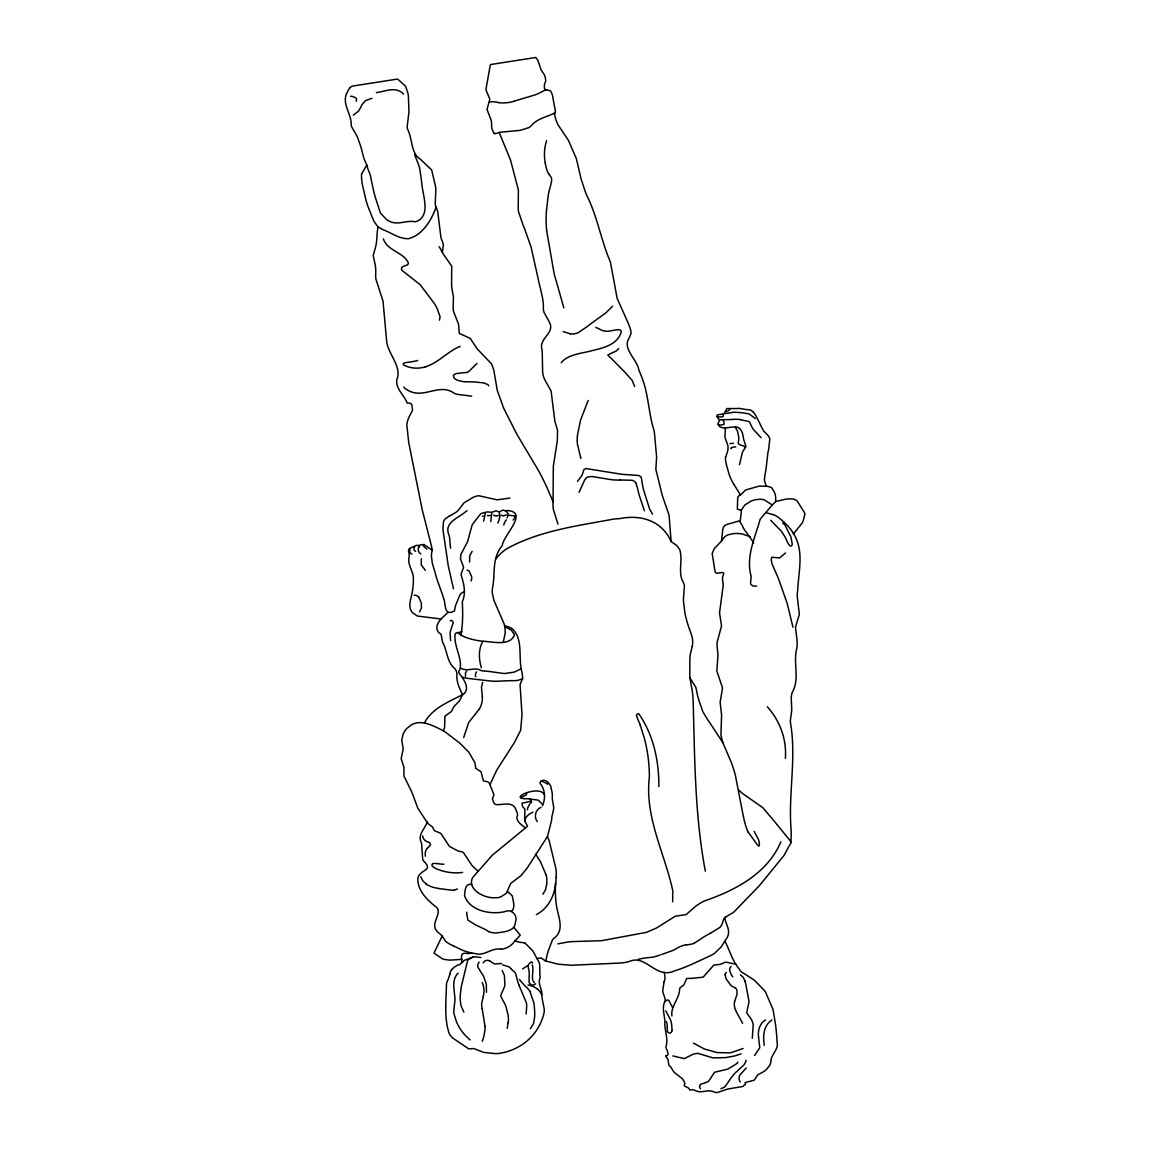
<?xml version="1.0" encoding="UTF-8"?>
<svg xmlns="http://www.w3.org/2000/svg" width="1150" height="1150" viewBox="0 0 1150 1150"><rect width="100%" height="100%" fill="white"/><g stroke="black" fill="none" stroke-linecap="round" stroke-linejoin="round"><path stroke-width="1.5" d="M542.469 805.747C545.617 798.661 545.387 789.878 540.011 783.121A3.723 3.579 -18.5 0 1 540.356 781.914C544.338 776.983 551.023 784.171 551.396 788.742M524.745 820.64L525.133 819.03A10.221 9.847 -18.5 0 1 526.067 817.449L526.427 816.946A13.311 12.808 -18.5 0 1 529.216 814.243L532.967 812.144M421.331 558.785L421.245 564.866L425.371 570.371M495.118 133.731L499.258 132.595L510.528 160.051L518.377 189.951L518.233 208.208A26.579 25.588 -18.5 0 0 518.521 211.629L523.207 225.4A147.387 141.896 -18.5 0 1 524.745 229.166L531.099 247.077L539.997 287.04A42.953 41.343 -18.5 0 1 540.543 288.923L542.398 297.217A68.382 65.837 -18.5 0 1 543.059 301.731L543.26 303.6A21.778 20.959 -18.5 0 1 543.375 305.842L543.317 307.524A17.638 16.977 -18.5 0 0 543.447 309.781L543.648 310.888A13.513 13.009 -18.5 0 0 544.094 312.455L549.686 322.661A5.146 4.959 -18.5 0 1 549.93 323.351C554.372 333.256 538.66 338.804 541.923 349.097A55.071 53.015 -18.5 0 1 542.297 354.66L542.628 371.622A21.519 20.714 -18.5 0 0 545.517 381.067L551.123 391.144L554.817 420.842A34.816 33.523 -18.5 0 0 555.896 424.594L557.563 430.402L557.333 440.594L553.337 466.224L553.021 505.899A37.159 35.779 -18.5 0 0 553.366 509.407L557.951 524.141M790.913 842.404L791.214 834.641A100.251 96.514 -18.5 0 0 791.186 830.932C787.994 794.952 796.706 757.965 790.424 722.516A17.121 16.474 -18.5 0 1 790.409 719.986L791.761 710.226L791.243 697.777A24.912 23.992 -18.5 0 1 792.077 692.76C800.285 678.73 792.724 663.119 796.835 648.384A42.018 40.451 -18.5 0 0 796.792 638.006L795.455 627.196L799.351 614.33L797.194 595.887A43.901 42.262 -18.5 0 1 797.683 590.324C798.56 570.702 804.741 549.585 792.508 532.163A17.092 16.445 -18.5 0 0 790.625 529.216L790.266 528.784A78.574 75.641 -18.5 0 0 788.138 526.355L784.056 522.201M667.216 1027.137L667.388 1031.449A3.048 2.933 -18.5 0 0 669.113 1033.031L669.559 1033.102A1.481 1.423 -18.5 0 0 670.134 1033.031L670.809 1032.657A3.953 3.809 -18.5 0 0 672.103 1030.558M556.054 877.522C555.967 892.271 550.059 907.479 536.346 914.609M699.646 1086.175L699.674 1086.994A4.571 4.399 -18.5 0 0 700.479 1088.748M546.566 209.875L548.09 196.305A65.076 62.646 -18.5 0 1 549.096 191.044L550.505 185.811A77.927 75.009 -18.5 0 0 550.936 184.086L551.324 182.347A19.378 18.644 -18.5 0 0 551.612 180.536L551.626 179.357A6.038 5.822 -18.5 0 0 551.181 177.359L548.665 173.636M449.823 974.366L448.184 979.398A22.166 21.347 -18.5 0 0 446.473 983.667C446.286 1000.155 443.771 1018.038 449.305 1033.807A24.423 23.517 -18.5 0 0 452.597 1037.961L468.812 1048.915L473.8 1048.527L482.957 1052.149M546.71 884.178L545.445 889.942L542.843 894.211M507.136 517.888L508.156 514.913A2.702 2.602 -18.5 0 0 507.466 512.857A5.851 5.635 -18.5 0 0 506.273 511.276L503.599 510.111A2.933 2.832 -18.5 0 0 502.536 510.284L499.244 511.951L496.613 510.988A2.257 2.185 -18.5 0 0 495.909 510.887L492.387 512.066A4.197 4.039 -18.5 0 1 491.51 512.239L487.629 511.951A5.808 5.592 -18.5 0 0 486.838 512.009L483.863 512.756A28.089 27.039 -18.5 0 1 483.014 512.986L481.577 513.432A5.879 5.649 -18.5 0 0 480.456 514.036L473.354 523.192A17.624 16.963 -18.5 0 0 471.989 525.406L467.59 541.636L460.762 554.702L460.532 559.072L463.608 567.166L461.524 573.045A6.512 6.268 -18.5 0 0 461.179 575.331C463.996 583.927 466.152 593.069 462.3 601.838C462.846 612.806 462.99 624.249 460.877 634.958A23.561 22.684 -18.5 0 0 463.378 636.367L467.173 637.891A78.617 75.684 -18.5 0 0 481.692 641.168C491.639 641.326 508.429 646.631 514.179 635.864A4.945 4.758 -18.5 0 0 514.136 634.038L511.232 630.027L504.749 626.664M725.089 974.668L726.067 978.822L731.084 985.593A8.179 7.863 -18.5 0 0 732.406 986.441L735.339 987.936M486.464 992.277L486.335 984.213L483.69 976.566A34.256 32.976 -18.5 0 0 480.772 971.937L477.825 966.92A5.462 5.261 -18.5 0 1 477.753 965.54A5.707 5.491 -18.5 0 1 478.874 962.536L479.191 962.234M752.287 1038.335L753.221 1024.765A17.997 17.336 -18.5 0 0 748.952 1016.111L746.695 1012.676L749.038 1001.65L746.062 985.521A48.199 46.403 -18.5 0 0 744.913 980.921M499.833 516.422L499.646 513.418A2.659 2.573 -18.5 0 0 499.229 512.799M419.549 611.857L421.044 608.867A5.276 5.074 -18.5 0 0 421.461 607.904L421.274 602.902L418.729 596.994M730.825 448.644L731.414 447.925M553.049 501.659L547.414 488.52A275.252 264.989 -18.5 0 0 541.966 477.149L540.974 475.238A212.836 204.901 -18.5 0 0 537.798 469.401L516.738 434.067L503.671 408.192L497.346 390.669L493.738 369.811L491.567 363.903L477.279 348.967L470.163 338.33L459.296 333.428L458.548 324.185L453.488 311.305A29.541 28.448 -18.5 0 1 453.143 307.381L453.431 297.088L451.893 288.147A29.009 27.916 -18.5 0 1 451.576 285.027L451.72 266.124L444.001 255.056A33.81 32.545 -18.5 0 1 442.348 252.339L443.411 244.533L441.643 239.459A16.186 15.582 -18.5 0 1 440.924 237.504L437.776 211.844A25.358 24.409 -18.5 0 0 437.173 209.99L435.778 206.31A17.494 16.848 -18.5 0 1 435.217 204.111L435.692 192.884A29.641 28.534 -18.5 0 0 435.706 188.183A24.941 24.021 -18.5 0 0 435.404 185.883L431.667 169.956L420.368 159.246A36.699 35.319 -18.5 0 0 418.672 158.082C410.737 151.182 412.347 137.971 407.359 128.627A17.825 17.164 -18.5 0 1 407.186 126.644L408.523 115.388A54.237 52.21 -18.5 0 0 408.94 111.651L408.365 95.622A43.829 42.191 -18.5 0 0 407.833 92.949L405.591 86.207L397.584 79.048L352.719 86.049A7.576 7.288 -18.5 0 0 349.801 87.745M545.79 961.069L546.897 955.794A67.562 65.047 -18.5 0 1 548.306 950.719L552.345 940.211A15.626 15.036 -18.5 0 1 553.538 938.572C566.188 929.991 556.902 914.739 556.154 903.009A91.583 88.162 -18.5 0 1 555.738 899.257A112.916 108.704 -18.5 0 1 555.594 882.956M361.56 178.523L362.092 182.994A63.466 61.094 -18.5 0 0 362.681 186.013L365.815 199.467A91.813 88.392 -18.5 0 0 368.043 206.684L373.75 220.972A18.314 17.638 -18.5 0 0 374.512 222.137L377.919 226.794L377.143 233.407A25.07 24.136 -18.5 0 1 377.099 234.715L376.625 240.982A50.226 48.358 -18.5 0 1 375.978 245.166L375.159 248.731A18.457 17.767 -18.5 0 1 374.627 250.24L373.232 255.616L374.799 262.947A31.438 30.274 -18.5 0 1 375.403 266.283L375.518 267.059A37.116 35.722 -18.5 0 1 375.777 270.581L375.662 275.353A31.668 30.489 -18.5 0 0 375.863 278.947L383.022 301.084L386.601 340.788A31.984 30.791 -18.5 0 1 386.817 342.772C388.887 354.157 400.214 365.125 397.699 377.229A7.173 6.914 -18.5 0 0 396.951 378.868C394.867 388.499 404.512 395.269 407.158 403.075C409.587 402.773 412.462 403.377 412.031 406.482A18.802 18.098 -18.5 0 0 412.174 407.344L412.491 409.644A4.154 3.996 -18.5 0 1 412.419 410.378L410.766 413.813A28.879 27.801 -18.5 0 0 406.784 424.81L408.739 442.506A155.739 149.931 -18.5 0 1 409.443 446.171L421.374 505.526A210.68 202.817 -18.5 0 0 422.28 510.011L431.279 545.316A170.631 164.263 -18.5 0 1 432.342 550.275L432.012 551.411A20.527 19.766 -18.5 0 0 431.394 555.766L432.242 562.824L436.871 578.896A131.948 127.017 -18.5 0 0 437.819 581.627L442.549 594.895A71.947 69.273 -18.5 0 1 443.426 597.971C445.769 601.939 444.029 612.447 449.736 612.504A32.387 31.165 -18.5 0 0 450.656 612.476L454.437 611.024L455.443 605.949A6.656 6.397 -18.5 0 1 455.802 604.842L459.784 595.197A5.894 5.678 -18.5 0 1 464.413 591.962M530.394 1028.733L532.91 1024.564A7.978 7.691 -18.5 0 0 533.543 1023.471L534.635 1017.117A84.036 80.903 -18.5 0 0 533.873 1002.857L529.891 991.401M692.242 646.444L690.575 653.171A33.407 32.171 -18.5 0 0 689.856 659.597L689.784 677.623L695.865 687.441L697.303 693.924A19.593 18.874 -18.5 0 0 697.576 695.592L699.301 701.529A68.051 65.521 -18.5 0 0 700.019 703.656L700.997 706.273A48.559 46.748 -18.5 0 1 701.514 707.811L702.492 710.743A17.868 17.207 -18.5 0 0 703.096 712.123L707.379 719.253A63.911 61.525 -18.5 0 0 709.421 722.157L722.789 742.555L731.4 762.68A163.731 157.622 -18.5 0 1 735.31 775.042L743.36 816.385M483.144 962.895L484.61 961.156A5.29 5.089 -18.5 0 1 489.756 960.854M672.132 1030.558L671.571 1024.104A23.446 22.583 -18.5 0 0 670.622 1020.136L665.764 1010.85M453.445 588.814L452.669 584.832A12.104 11.658 -18.5 0 1 452.122 583.122L449.65 571.723A108.546 104.506 -18.5 0 1 448.299 566.001L443.311 532.105A137.037 131.934 -18.5 0 1 442.966 529.23L443.469 521.611A8.438 8.122 -18.5 0 1 444.101 520.346L444.964 519.211A6.555 6.311 -18.5 0 1 445.855 518.406L446.861 517.716A26.838 25.832 -18.5 0 0 447.666 517.184L448.054 516.925A17.451 16.79 -18.5 0 1 449.305 516.12M780.893 841.786C767.496 873.612 734.979 890.531 703.814 901.169A83.203 80.097 -18.5 0 0 695.937 906.027L686.133 914.624L675.323 916.191L656.334 928.107L646.487 932.334L601.608 940.686L571.004 941.649A77.424 74.534 -18.5 0 0 566.677 942.209L557.851 943.877M725.822 456.794L727.404 451.849A13.628 13.11 -18.5 0 0 727.734 445.122L724.917 437.23L725.406 427.915A10.178 9.804 -18.5 0 1 721.553 427.455A7.173 6.9 -18.5 0 1 719.354 426.363L718.074 424.264A10.134 9.746 -18.5 0 1 717.959 423.674L719.512 420.354L716.967 416.444A1.782 1.725 -18.5 0 1 716.953 415.897L716.982 415.711A2.127 2.041 -18.5 0 1 717.413 414.848L724.011 413.914L726.843 408.537L736.633 408.566A13.642 13.124 -18.5 0 1 740.773 408.595L743.417 409.127A18.486 17.796 -18.5 0 0 744.726 409.328L750.691 410.033L753.494 412.289M483.359 996.288L481.62 1003.663A21.361 20.571 -18.5 0 0 482.209 1008.55M734.663 1001.564L737.006 994.276L736.977 990.624A5.419 5.218 -18.5 0 0 735.382 987.879M508.056 1022.637L507.236 1028.388M403.866 386.975L404.857 388.456A17.078 16.431 -18.5 0 0 406.554 389.419C423.027 400.674 438.869 381.944 454.523 393.429A29.095 28.017 -18.5 0 0 457.513 394.393L471.673 396.175M471.141 580.951L471.558 579.356A11.802 11.356 -18.5 0 0 471.701 576.84L469.186 571.162A5.304 5.117 -18.5 0 0 467.101 570.141M525.061 827.612C521.467 824.723 514.927 820.741 517.514 815.019A3.177 3.048 -18.5 0 0 517.543 814.027L517.069 812.489A60.217 57.974 -18.5 0 0 516.336 810.851C513.432 800.242 502.967 805.374 495.693 804.554A5.319 5.117 -18.5 0 1 494.141 803.246L493.839 802.815A4.844 4.658 -18.5 0 1 493.321 801.636L492.43 798.474L493.422 796.375A3.867 3.723 -18.5 0 0 493.853 794.463L489.411 783.337L487.658 781.741L483.374 780.893L481.016 771.794L475.784 768.315L474.936 762.694L468.769 752.172L460 743.288L445.366 732.061A56.796 54.682 -18.5 0 0 441.902 730.049C431.566 724.845 417.867 717.701 408.164 727.504A9.904 9.545 -18.5 0 0 405.835 729.402L403.219 733.758L401.753 740.126L403.219 748.808L401.149 758.641L403.952 767.294L403.938 776.006L411.815 792.091L417.91 808.335L425.816 820.381A8.05 7.748 -18.5 0 0 427.211 821.876C425.011 829.308 416.976 834.584 421.576 843.309A40.322 38.812 -18.5 0 1 421.82 847.033L422.697 859.036A13.239 12.751 -18.5 0 0 423.401 860.804C433.593 870.636 421.906 868.926 418.37 876.544A21.318 20.527 -18.5 0 0 417.795 879.117C417.666 890.301 426.981 899.99 435.376 906.358C444.001 912.252 429.741 923.105 436.655 930.796A7.878 7.59 -18.5 0 0 438.107 932.406L441.772 935.467A4.471 4.298 -18.5 0 1 442.017 935.812L445.424 940.973A14.318 13.786 -18.5 0 0 447.336 942.641L449.736 944.092A60.72 58.449 -18.5 0 0 451.533 945.012L453.301 945.846M506.561 514.898L503.312 515.861A8.064 7.763 -18.5 0 1 502.162 515.488L501.501 515.171M463.68 737.567L468.668 722.545L479.09 709.334M722.789 742.555L720.921 735.224L721.596 714.854L720.13 702.247L722.545 687.988L716.838 670.996L717.974 654.997L717.111 646.185A26.321 25.329 -18.5 0 1 717.111 642.318L721.539 625.959L719.526 612.907L723.178 585.494L722.444 577.76L723.824 573.318L722.502 572.427L716.824 573.318L715.113 571.967L712.195 553.567L714.164 548.766L721.496 541.046L722.775 529.431A8.381 8.064 -18.5 0 1 723.594 527.045L724.486 525.809A3.924 3.781 -18.5 0 1 725.319 525.133L726.599 524.544A19.306 18.587 -18.5 0 1 728.008 524.127L740.269 520.634L741.419 510.586A2.889 2.789 -18.5 0 0 740.614 510.039L737.351 509.191L737.725 497.332L740.083 494.313L733.973 484.495M579.068 492.257L584.588 480.183A14.792 14.246 -18.5 0 1 586.241 477.997L587.061 477.365A4.471 4.298 -18.5 0 1 587.909 476.891L592.264 476.546L610.664 479.579A57.256 55.114 -18.5 0 0 619.908 480.082M436.051 207.244C431.351 220.254 422.884 234.787 408.638 238.668C399.452 239.143 391.661 232.889 383.338 229.856A23.546 22.669 -18.5 0 1 381.211 228.735L377.919 226.794M525.047 943.288L525.737 943.791A15.209 14.634 -18.5 0 1 526.714 944.725L527.189 945.214A30.489 29.339 -18.5 0 0 528.08 946.105L532.967 951.107L536.935 958.496L541.204 957.964L545.244 960.868L558.181 964.174L570.932 965.253L618.729 963.125A53.619 51.621 -18.5 0 0 628.705 961.745C645.869 953.264 655.615 980.087 675.223 970.658C687.283 966.92 698.165 961.256 709.579 956.081A25.386 24.438 -18.5 0 0 714.438 953.408L720.949 947.197L727.289 937.322A12.751 12.276 -18.5 0 0 728.036 928.237L724.888 919.094A4.255 4.097 -18.5 0 1 725.391 917.269L730.868 913.862A19.119 18.414 -18.5 0 0 733.872 912.065L759.474 885.543L783.955 855.542A53.762 51.764 -18.5 0 0 785.522 852.797L787.678 848.657A50.528 48.645 -18.5 0 1 788.742 846.759L789.173 846.026M361.934 173.463L365.211 167.771A24.308 23.403 -18.5 0 0 366.749 164.939L364.794 160.425A36.556 35.19 -18.5 0 1 363.731 157.78L361.747 150.104A101.502 97.707 -18.5 0 0 361.043 147.329L357.722 137.813A49.45 47.61 -18.5 0 0 354.876 132.408L351.785 127.061A14.203 13.671 -18.5 0 1 351.21 125.479C351.957 113.634 340.529 102.968 347.674 91.511A34.788 33.479 -18.5 0 1 348.249 90.261L349.859 87.802M490.087 784.372L496.944 769.753L514.28 742.771L520.648 730.336L522.014 714.869L520.059 684.538L522.761 678.126L522.014 672.333A34.5 33.206 -18.5 0 1 521.223 668.725C518.549 655.529 523.121 638.164 511.865 628.461A14.231 13.699 -18.5 0 0 509.436 627.325A13.901 13.383 -18.5 0 0 508.228 626.966L504.562 625.672M664.039 982.057L662.716 990.61A20.988 20.211 -18.5 0 0 663.521 994.146A15.985 15.381 -18.5 0 0 664.039 995.426L665.419 1000.227A2.947 2.832 -18.5 0 1 665.146 1001.104C661.423 1007.342 664.686 1015.191 664.916 1021.775C664.125 1030.328 668.826 1038.421 665.864 1046.902C666.238 1049.663 670.637 1055.571 665.821 1056.088M503.326 641.973L505.195 633.089A35.046 33.738 -18.5 0 0 504.146 623.933L493.939 600.444L492.286 592.969A21.606 20.801 -18.5 0 1 492.847 586.514C495.161 572.729 491.941 557.549 502.277 545.603C503.211 535.124 529.489 512.009 507.049 510.499A10.235 9.847 -18.5 0 0 505.756 510.859M785.364 758.253C786.816 739.795 780.045 720.676 767.294 706.819M418.744 547.141L419.664 546.308M741.132 510.341L744.855 505.008L750.605 501.314A24.811 23.877 -18.5 0 1 755.55 499.689L760.251 499.229A12.851 12.377 -18.5 0 1 764.707 500.149L771.65 504.562M588.182 400.473L580.563 420.052L577.516 434.901A41.141 39.603 -18.5 0 0 577.501 444.892M561.214 362.739C566.289 356.299 575.575 354.358 583.28 352.662A136.548 131.459 -18.5 0 0 590.712 350.994C602.614 348.033 617.449 345.23 621.302 331.775C620.641 326.586 609.299 332.882 604.483 330.912A10.882 10.465 -18.5 0 1 602.931 330.754L595.815 327.362M462.516 694.873C471.026 689.526 463.953 679.262 459.339 673.641A21.088 20.297 -18.5 0 1 458.663 671.729C464.629 662.084 453.689 647.076 455.012 634.973A7.475 7.188 -18.5 0 1 455.098 634.512L455.285 633.938A2.084 2.012 -18.5 0 1 456.162 633.032L462.113 631.839M531.214 800.803L529.934 799.092A5.649 5.434 -18.5 0 0 528.339 798.718C505.051 799.566 538.991 784.429 544.094 794.348M482.684 682.338L481.476 687.269L482.396 697.044M424.451 722.832C432.141 708.227 448.96 701.716 462.559 694.686C459.569 688.347 456.104 681.548 456.952 674.216A10.566 10.163 -18.5 0 0 456.737 672.592A11.687 11.256 -18.5 0 0 455.299 669.099C446.775 662.472 447.594 651.389 442.779 642.577A20.47 19.708 -18.5 0 1 442.261 640.794L441.154 634.613A2.415 2.329 -18.5 0 0 440.622 633.909L439.056 632.802A4.658 4.485 -18.5 0 1 437.92 631.494C433.636 623.99 443.167 617.219 447.681 612.663M530.998 801.133L521.985 803.275L522.517 806.481A13.081 12.592 -18.5 0 0 523.911 808.062L524.63 808.838A2.228 2.156 -18.5 0 1 524.946 809.557L524.616 819.821A10.077 9.703 -18.5 0 0 524.874 821.158L527.548 826.203L492.257 855.255L473.124 877.019A10.753 10.35 -18.5 0 0 471.759 879.779C469.631 888.677 479.564 894.801 486.91 896.784A32.344 31.136 -18.5 0 0 491.927 897.733L497.145 897.719A18.098 17.422 -18.5 0 0 500.408 897.029L506.388 893.378L510.715 883.401L520.964 875.682L526.829 868.494A171.551 165.154 -18.5 0 0 530.179 863.42L547.544 836.323L551.353 821.402A18.774 18.069 -18.5 0 0 551.784 817.406L553.811 808.148L552.23 798.416A25.961 24.998 -18.5 0 0 551.224 788.785M689.54 629.366A120.707 116.193 -18.5 0 1 684.811 612.461L683.373 600.041L684.423 585.882A10.954 10.551 -18.5 0 0 683.129 582.072C678.011 573.275 682.396 562.134 680.383 552.259A10.997 10.58 -18.5 0 0 679.679 549.571L676.876 545.589L671.111 541.535L669.084 515.272L662.299 495.478L655.845 469.358L656.621 457.111L654.537 433.909A46.934 45.195 -18.5 0 0 653.919 430.086C648.629 413.554 648.658 395.873 642.634 379.543A119.514 115.058 -18.5 0 0 638.897 370.228C637.344 359.734 622.509 349.025 628.748 338.618A14.116 13.584 -18.5 0 0 629.409 337.482L631.091 333.227L630.717 330.194A70.969 68.31 -18.5 0 0 627.483 321.54L617.148 298.382L610.751 263.796A19.148 18.429 -18.5 0 0 610.262 261.639C600.846 239.919 597.482 216.487 586.658 195.241A180.866 174.124 -18.5 0 1 585.249 191.604L581.066 178.854L576.366 158.671A41.069 39.531 -18.5 0 0 574.986 155.509L569.379 142.542A28.635 27.571 -18.5 0 0 567.985 139.653L557.923 124.703A28.304 27.255 -18.5 0 1 557.434 123.553L556.686 121.627A28.319 27.255 -18.5 0 0 556.011 120.074L554.544 114.454A6.239 6.009 -18.5 0 1 555.191 112.714L555.335 109.264A12.779 12.305 -18.5 0 1 554.674 107.525L552.676 96.298A38.352 36.929 -18.5 0 1 552.316 94.717L550.735 91.037L545.531 89.384A2.573 2.473 -18.5 0 1 544.396 88.334L544.424 84.583A6.066 5.836 -18.5 0 1 544.654 83.749L545.574 81.406A5.261 5.074 -18.5 0 0 545.761 80.155L544.999 76.374A17.839 17.178 -18.5 0 0 543.821 73.888L541.995 71.314A10.479 10.091 -18.5 0 1 541.061 69.791L537.927 60.418L535.742 57.5L490.676 64.529A10.896 10.479 -18.5 0 0 490.173 65.579L485.904 89.686L489.842 99.216L486.996 109.437L490.719 119.039A15.237 14.662 -18.5 0 1 491.553 122.849L491.683 127.593A7.231 6.957 -18.5 0 0 491.912 128.757L493.882 133.055M439.473 320.174L440.062 316.581L437.043 308.416A51.635 49.709 -18.5 0 0 434.513 303.701L420.138 284.654L401.911 270.322L401.35 268.611L402.299 266.843L407.603 264.759A3.148 3.033 -18.5 0 0 408.192 263.781A2.933 2.817 -18.5 0 0 408.365 263.005C403.966 252.224 387.291 251.059 383.367 238.855M488.707 931.586A10.882 10.479 -18.5 0 0 490.374 932.262L493.868 932.866A38.008 36.599 -18.5 0 0 496.168 932.981C503.039 931.946 515.344 931.543 515.329 922.401C518.363 915.874 511.549 908.141 504.735 911.677C490.302 914.897 469.832 910.915 464.543 895.764C465.161 891.207 464.701 883.128 471.601 884.393M789.619 845.293L790.064 844.546A27.284 26.263 -18.5 0 0 790.884 843.065A26.493 25.516 -18.5 0 0 790.237 840.794L779.024 827.037A164.191 158.067 -18.5 0 1 775.215 822.307L762.824 807.702L746.637 796.332A57.744 55.588 -18.5 0 1 741.333 792.479L738.717 789.964M721.524 540.989L724.098 537.496A10.652 10.249 -18.5 0 1 728.108 534.808L733.355 533.629A32.689 31.467 -18.5 0 1 742.239 533.974L750.116 536.676M785.493 552.977L779.614 557.923L772.512 557.276A2.314 2.228 -18.5 0 0 771.693 557.462L771.176 559.978A12.866 12.377 -18.5 0 1 771.434 560.941L771.722 562.465A18.874 18.17 -18.5 0 0 772.081 563.946L775.819 572.599A87.343 84.079 -18.5 0 1 778.679 579.356L781.971 588.426A56.422 54.309 -18.5 0 1 782.604 590.396L787.189 603.434L792.939 627.167M739.493 464.586L742.426 452.281L745.962 446.358L744.208 441.082A11.572 11.141 -18.5 0 1 743.748 439.817L742.684 434.024A12.909 12.434 -18.5 0 0 740.571 429.669L739.522 428.548M451.691 969.637L453.876 967.553A21.821 21.016 -18.5 0 1 457.743 965.109C467.374 963.47 455.055 951.438 467.762 953.508A34.169 32.89 -18.5 0 1 474.576 953.393C484.193 956.872 491.654 947.241 501.328 949.181M482.856 641.355C478.256 649.017 478.759 659.525 481.433 667.805M495.851 558.957L497.03 557.448A42.507 40.926 -18.5 0 1 507.078 548.55C540.04 530.495 577.314 525.938 613.554 519.096A66.283 63.811 -18.5 0 1 619.304 518.679C640.665 514.337 661.667 520.332 671.111 541.535M577.516 481.361L581.871 475.597L584.013 469.444L585.853 468.524L621.963 474.317L638.624 475.482L640.823 476.618L641.585 478.932A81.88 78.818 -18.5 0 0 644.747 493.709L649.664 509.134L652.524 514.165M612.619 306.202L605.921 312.8L589.964 324.401A123.366 118.766 -18.5 0 0 587.118 326.629L578.249 332.652A14.519 13.973 -18.5 0 1 569.926 333.816M618.657 348.522L617.895 349.428A11.284 10.867 -18.5 0 1 615.782 351.239L610.607 353.553M754.587 1055.413L759.776 1047.779L758.569 1037.156M427.584 848.125L430.603 844.804L429.496 842.648A6.411 6.167 -18.5 0 0 428.246 842.03L427.556 841.786M746.235 1067.947L739.709 1075.25A7.576 7.288 -18.5 0 0 740.183 1081.949M472.161 551.396L469.717 555.594L469.559 562.048M729.991 409.113L729.589 409.501A16.301 15.697 -18.5 0 0 729.229 409.932L728.338 410.838A2.961 2.846 -18.5 0 1 725.506 411.211M664.988 1001.391L666.942 1000.141A2.228 2.142 -18.5 0 1 667.934 1000.069A2.53 2.429 -18.5 0 1 668.739 1000.356L672.692 1007.702M771.894 1020.021C763.384 1025.628 762.867 1036.222 764.276 1045.35M739.953 495.449L744.984 490.59A8.697 8.381 -18.5 0 1 746.106 489.842L759.273 486.105A9.847 9.473 -18.5 0 1 760.596 486.119L764.98 486.263A4.384 4.226 -18.5 0 0 766.044 485.875L771.046 487.384A5.721 5.506 -18.5 0 1 771.966 488.031L774.583 492.516A20.772 19.996 -18.5 0 1 775.718 498.568L775.632 499.963A14.26 13.728 -18.5 0 0 775.689 501.529C770.198 507.049 765.311 513.331 760.265 518.995A20.068 19.32 -18.5 0 1 759.834 520.289C754.673 538.919 745.732 556.744 751.151 576.351A46.992 45.238 -18.5 0 1 750.691 580.808L750.619 584.157L752.661 585.853A4.111 3.953 -18.5 0 0 753.868 585.954L756.643 586.126M725.679 916.866L724.327 918.261A6.526 6.282 -18.5 0 0 723.551 919.598L722.876 921.854A12.981 12.492 -18.5 0 1 719.972 927.36L710.398 933.297M741.074 1053.874L734.016 1056.131A52.871 50.887 -18.5 0 0 730.997 1056.606L727.102 1057.367A62.201 59.872 -18.5 0 1 725.65 1057.626L712.942 1057.871L697.791 1053.328L693.349 1054.076L684.336 1058.633L672.865 1055.93M353.309 115.115L358.627 111.032L360.87 107.051A27.499 26.464 -18.5 0 1 362.135 104.449L365.125 101.013A6.713 6.469 -18.5 0 1 366.217 100.366L371.91 98.339M555.163 112.743C546.839 117.171 536.791 118.392 530.553 126.442A17.193 16.56 -18.5 0 1 528.382 127.794L520.044 130.367L499.057 132.322M793.342 534.031L802.053 523.192A51.405 49.493 -18.5 0 0 803.217 520.878L804.871 514.165A6.742 6.497 -18.5 0 0 804.526 512.713L797.209 501.041A6.009 5.779 -18.5 0 0 796.432 500.394L795.886 500.034A11.098 10.681 -18.5 0 0 791.947 498.87L785.852 499.1L775.704 501.529M520.504 797.554L526.096 795.096L526.858 792.695M527.62 965.569L522.603 968.932M513.072 520.001L514.007 519.139A5.606 5.391 -18.5 0 0 514.726 518.032L514.496 515.832L508.53 515.258M466.914 510.672C459.382 517.788 442.865 522.258 449.233 535.641A36.987 35.607 -18.5 0 1 449.621 537.913L450.512 548.162M414.618 547.271L414.072 547.86A2.861 2.76 -18.5 0 0 415.639 551.296M449.319 516.12L451.921 514.711M452.166 514.582L455.86 512.383A13.613 13.11 -18.5 0 0 459.713 508.487L464.183 502.708L473.8 497.001A16.1 15.511 -18.5 0 1 476.373 496.168A17.552 16.891 -18.5 0 1 478.932 495.751L497.001 499.819L509.881 498.094M665.721 1056.117L668.064 1059.725L668.826 1065.001A2.674 2.573 -18.5 0 0 669.271 1065.662L670.536 1066.754A4.629 4.456 -18.5 0 1 671.241 1067.545L672.175 1069.284A13.599 13.096 -18.5 0 0 674.662 1072.691L682.726 1079.031L684.911 1083.257A1.955 1.883 -18.5 0 1 684.739 1083.904C682.122 1087.253 689.181 1086.362 689.583 1089.797A1.509 1.452 -18.5 0 0 690.086 1089.984L692.674 1089.783A3.507 3.378 -18.5 0 1 693.277 1089.826L694.082 1090.013A13.225 12.722 -18.5 0 1 694.672 1090.214C701.141 1094.398 708.069 1088.259 714.797 1092.371A9.502 9.157 -18.5 0 0 717.773 1092.399L727.749 1089.036L742.699 1086.506L745.473 1084.277L745.128 1082.581L754.271 1080.152L757.721 1074.876L762.349 1072.346A17.782 17.106 -18.5 0 0 766.274 1069.615L769.264 1066.036A14.217 13.685 -18.5 0 0 770.888 1062.169C770.457 1054.521 778.866 1050.036 777.127 1042.274A273.556 263.35 -18.5 0 0 775.646 1025.34L773.03 1009.441L765.354 991.688A9.847 9.473 -18.5 0 0 763.902 990.035L754.328 980.131L741.074 971.664A12.822 12.348 -18.5 0 1 739.263 969.076C732.334 961.026 730.02 950.777 724.931 941.333M476.919 363.529L471.141 369.15A11.831 11.385 -18.5 0 1 466.972 372.543M461.581 962.881L462.487 962.32A2.746 2.645 -18.5 0 0 463.148 961.616L463.292 961.386A4.456 4.298 -18.5 0 1 464.111 960.451L474.274 956.771L480.829 957.476M409.975 548.996L409.673 551.137A2.587 2.487 -18.5 0 0 409.831 552.173L410.967 553.581A4.758 4.571 -18.5 0 0 411.916 554.099M694.442 943.043L699.617 939.751A84.64 81.478 -18.5 0 1 710.398 933.268M521.209 668.682L517.299 670.666A45.986 44.275 -18.5 0 1 515.157 671.686A25.343 24.394 -18.5 0 1 513.906 672.175L504.376 673.541L489.828 671.571A68.08 65.55 -18.5 0 0 484.854 671.039M541.104 807.401C535.469 809.111 533.701 817.133 537.223 821.503M460.086 346.366C447.537 351.498 438.466 362.768 425.399 366.879M511.577 911.001L513.231 909.363L513.806 906.214A20.384 19.622 -18.5 0 0 513.748 903.526L512.268 895.807L507.567 891.466M765.526 1020.021L762.22 1022.379L759.819 1026.533A21.793 20.988 -18.5 0 0 758.554 1037.156M522.531 678.902L518.247 680.225A20.283 19.536 -18.5 0 1 514.869 680.656L512.009 680.671A63.02 60.663 -18.5 0 0 509.536 680.671L498.453 681.188A63.624 61.252 -18.5 0 1 490.576 681.03L467.633 678.371A39.876 38.396 -18.5 0 1 462.473 677.264M661.753 954.457L672.836 950.446A27.988 26.939 -18.5 0 0 674.446 949.656L677.293 948.046A25.602 24.639 -18.5 0 1 686.435 944.711M660.402 954.946L654.278 956.857A25.027 24.093 -18.5 0 1 652.179 957.246L644.963 958.036A53.475 51.477 -18.5 0 0 639.515 959.071L638.236 959.387M466.886 372.399L456.392 373.549A6.914 6.656 -18.5 0 0 454.523 374.44A4.801 4.629 -18.5 0 0 453.33 375.489L454.121 378.062A10.321 9.933 -18.5 0 0 454.652 378.508A13.858 13.34 -18.5 0 0 458.778 380.707L463.321 381.628A50.054 48.199 -18.5 0 0 467.288 381.829L471.831 381.872A75.081 72.278 -18.5 0 1 475.108 382.001L484.006 382.95L487.83 384.603A4.471 4.312 -18.5 0 1 488.736 385.782M610.161 353.711L607.818 355.077L610.219 357.592A38.827 37.375 -18.5 0 1 611.283 358.441L623.199 370.473A153.482 147.761 -18.5 0 0 625.456 372.801L632.227 380.492L634.628 386.529M743.13 1048.484L732.148 1052.293A26.162 25.185 -18.5 0 1 729.359 1052.868L716.924 1052.552L704.159 1048.929A23.403 22.54 -18.5 0 1 702.204 1047.794L693.45 1043.136M457.412 888.979L455.601 889.654A11.831 11.385 -18.5 0 1 454.394 890.086M513.992 101.214L534.376 95.091A40.221 38.726 -18.5 0 0 539.839 92.848L544.051 90.62A18.989 18.285 -18.5 0 1 546.538 89.7M732.866 976.853L731.213 974.769A16.172 15.568 -18.5 0 0 730.868 973.806L729.661 970.399A4.126 3.967 -18.5 0 1 729.689 969.292A5.189 5.003 -18.5 0 1 731.084 966.561M462.544 872.419C453.445 873.712 443.584 872.117 435.261 868.279A21.663 20.858 -18.5 0 1 433.507 867.057L432.903 866.583A15.439 14.864 -18.5 0 1 432.141 865.936C430.1 861.077 441.298 864.901 443.914 864.167M725.276 413.612L733.686 412.246A19.938 19.191 -18.5 0 1 735.253 412.203L741.405 412.721A59.786 57.557 -18.5 0 0 742.9 412.85L749.254 414L755.32 418.528M489.483 102.005L490.705 101.847A18.041 17.365 -18.5 0 1 494.658 101.847L498.194 102.393M686.464 944.898L688.908 944.596A18.184 17.509 -18.5 0 0 694.471 943.115M461.783 959.316L452.812 959.991A159.62 153.669 -18.5 0 1 448.974 960.063L443.181 959.244L434.154 953.292A2.429 2.329 -18.5 0 1 434.254 952.488L442.146 936.057M482.454 516.106L483.546 516.077M732.104 419.52L719.354 419.736M733.398 443.311L731.271 443.469A18.386 17.696 -18.5 0 0 730.006 443.613M720.964 1088.719L724.572 1087.124L727.907 1082.624A61.281 58.995 -18.5 0 1 735.425 1072.706L744.007 1064.842L746.005 1061.306A2.832 2.731 -18.5 0 0 745.847 1060.271M619.908 479.996L632.011 480.269A7.676 7.389 -18.5 0 1 635.849 482.784M736.115 964.261L725.636 962.076L720.303 964.376L713.805 965.094L703.153 977.169L695.879 977.902A13.239 12.751 -18.5 0 0 693.766 978.262L686.694 978.477L684.149 984.184A2.458 2.372 -18.5 0 1 683.517 985.176L680.987 987.016A6.339 6.109 -18.5 0 0 679.636 988.612C679.779 998.588 670.277 1006.538 671.974 1015.939M426.981 549.067L423.832 546.595A7.346 7.072 -18.5 0 1 423.272 544.683M484.121 671.011L483.877 670.996A12.003 11.557 -18.5 0 1 480.757 670.493M725.406 427.915L733.93 426.909A7.878 7.576 -18.5 0 1 739.622 428.418M501.501 963.484L494.529 963.973L489.713 960.954M522.661 942.612L522.804 942.641A7.303 7.029 -18.5 0 1 525.09 943.201M502.593 964.85L508.889 966.791A13.901 13.369 -18.5 0 1 510.902 968.602M439.128 888.648L447.882 889.697A59.225 57.011 -18.5 0 1 449.564 889.942L453.603 890.244A5.692 5.477 -18.5 0 0 454.394 890.086M740.931 419.779L748.779 421.489A3.91 3.766 -18.5 0 1 749.527 422.079L752.143 427.412A13.254 12.751 -18.5 0 0 753.193 429.266L761.027 437.632M461.078 668.236C467.475 672.261 474.677 666.612 480.772 670.407M376.409 92.589C385.624 91.511 395.427 85.862 403.621 94.07M529.575 798.962L538.301 800.17A11.989 11.543 -18.5 0 1 539.019 800.932L539.652 801.593A7.576 7.288 -18.5 0 0 540.04 801.967A18.86 18.156 -18.5 0 0 540.457 802.312L541.535 803.404A1.969 1.898 -18.5 0 1 541.736 803.864M569.94 333.759L563.155 331.531M494.831 133.616L494.026 133.184M465.563 676.502L465.434 672.923A7.259 6.986 -18.5 0 1 466.598 671.298M540.874 781.123L541.966 781.396M766.533 512.799L773.202 514.783M484.064 1052.437L494.716 1053.572A37.691 36.297 -18.5 0 0 498.453 1053.515C520.548 1050.396 538.689 1035.474 544.051 1012.963A18.386 17.696 -18.5 0 0 544.18 1008.78L542.225 998.818A37.648 36.254 -18.5 0 1 541.851 996.116C542.771 989.014 537.064 984.127 540.27 977.399A9.516 9.157 -18.5 0 1 539.896 975.157L539.681 964.433A10.35 9.962 -18.5 0 0 538.789 961.702L536.935 958.496M472.262 953.321L464.269 950.892A37.102 35.722 -18.5 0 1 460.129 949.124L453.747 946.062M718.103 424.379L718.908 424.652A10.609 10.221 -18.5 0 0 720.719 425.011L723.796 424.522L724.083 422.107A6.095 5.865 -18.5 0 0 723.206 420.569L722.832 420.138M782.633 523.092L784.746 524.659L786.715 528.511A30.719 29.584 -18.5 0 0 787.477 530.078L790.625 536.36A15.209 14.648 -18.5 0 1 791.042 537.754A25.07 24.136 -18.5 0 1 791.301 539.019L791.574 540.543A26.436 25.444 -18.5 0 0 791.833 541.751L792.149 543.361A4.758 4.571 -18.5 0 1 791.976 545.158C791.114 548.665 787.06 542.541 786.658 540.313A48.789 46.977 -18.5 0 0 782.877 533.499A78.545 75.627 -18.5 0 0 781.382 531.286L770.687 520.217M441.356 619.031L417.378 616.041L412.519 612.72A16.316 15.697 -18.5 0 1 411.542 611.369L410.78 609.989A10.178 9.789 -18.5 0 1 410.018 607.531L409.86 604.483A27.054 26.048 -18.5 0 1 410.191 601.479L412.131 592.753A53.762 51.764 -18.5 0 0 412.764 589.188L413.238 584.114A72.148 69.46 -18.5 0 0 413.339 580.29C414.388 571.823 406.726 564.966 409.213 556.456A11.96 11.514 -18.5 0 0 408.969 553.366L408.552 551.31A4.514 4.356 -18.5 0 1 409.558 548.334L416.372 545.445A5.261 5.06 -18.5 0 1 417.565 545.488L423.876 544.496L432.342 550.275M740.499 974.927L743.13 977.169L744.898 980.921M478.026 871.211L472.089 865.634L463.349 852.466A5.218 5.017 -18.5 0 0 462.243 851.906L459.195 851.288A26.091 25.113 -18.5 0 1 458.318 851.144L449.449 846.429L440.838 833.376L434.499 830.717L432.357 826.821L428.691 824.176A6.052 5.822 -18.5 0 1 427.714 822.969L427.196 821.876M426.176 883.947L422.798 880.814L420.742 876.818M537.251 988.914L536.001 988.037A20.197 19.435 -18.5 0 0 527.979 984.989M425.356 856.175L425.227 853.056A10.594 10.192 -18.5 0 1 427.412 847.981M514.05 927.604L520.217 935.151L511.908 944.438A17.854 17.193 -18.5 0 1 501.328 949.224M463.838 1012.086L461.092 1005.891A51.118 49.206 -18.5 0 1 460.187 995.584L461.452 985.938L467.59 960.681A5.031 4.844 -18.5 0 1 468.194 959.833L470.379 958.137A16.071 15.482 -18.5 0 1 472.707 957.087M502.176 970.571L504.39 975.401L504.893 985.018A11.601 11.169 -18.5 0 1 504.347 987.102L500.882 995.152A4.959 4.787 -18.5 0 0 500.926 996.461L503.398 1001.363A30.159 29.037 -18.5 0 1 505.756 1006.006L507.926 1014.171A59.929 57.701 -18.5 0 1 508.286 1016.816L508.314 1017.189A17.811 17.135 -18.5 0 1 508.156 1022.666M510.916 968.602L511.707 969.464A16.934 16.301 -18.5 0 0 512.943 970.629L514.913 972.44A6.138 5.923 -18.5 0 1 515.516 973.303L516.939 978.477A35.276 33.968 -18.5 0 0 519.053 985.205M735.382 427.484L737.509 431.092L738.645 436.626A18.515 17.825 -18.5 0 1 738.688 440.594C736.072 446.257 744.05 444.389 745.488 447.58M535.756 854.191L540.428 861.681L546.106 874.963M635.763 482.856L637.445 487.916A131.833 126.903 -18.5 0 0 639.271 495.305L644.374 510.816M442.348 252.339L441.011 249.881A34.428 33.149 -18.5 0 0 439.128 246.761M754.156 831.378L758.497 839.543A15.956 15.352 -18.5 0 1 759.388 844.344L759.101 846.069L757.663 845.121A30.073 28.951 -18.5 0 1 757.117 844.474L748.348 832.284M743.461 528.037L742.095 525.262A23.072 22.209 -18.5 0 0 739.867 521.87M541.736 994.736L539.997 991.717A14.418 13.886 -18.5 0 0 537.251 988.914M491.726 513.231L490.806 521.582M519.024 985.219L526.312 1002.613A18.918 18.213 -18.5 0 1 526.513 1008.723L526.154 1014.041M717.068 416.789L717.14 416.961A8.107 7.791 -18.5 0 0 717.744 416.875L722.574 416.918A1.553 1.495 -18.5 0 0 723.235 416.113L723.178 414.129M735.526 1010.289L742.613 1023.284M753.796 542.886L745.976 531.717A24.754 23.834 -18.5 0 1 743.417 528.066M414.546 154.359L418.772 165.269A38.036 36.627 -18.5 0 1 419.764 168.849L421.073 177.704A204.427 196.794 -18.5 0 0 421.806 183.353C422.496 195.126 431.063 214.547 417.105 221.289A11.716 11.284 -18.5 0 1 414.863 221.706C406.525 220.081 398.087 225.328 390.08 221.533A25.242 24.294 -18.5 0 1 386.817 219.822L380.449 213.124L375.403 197.627A177.488 170.861 -18.5 0 1 373.376 189.851L370.243 174.929L367.569 168.058A17.121 16.474 -18.5 0 0 366.735 164.939M689.554 629.366L692.027 636.582A23.259 22.396 -18.5 0 1 692.587 639.831L692.674 642.045A25.918 24.955 -18.5 0 1 692.242 646.444M519.426 979.469L524.501 985.421A34.687 33.393 -18.5 0 1 530.021 991.3M705.352 871.182C694.686 815.235 694.773 757.289 693.119 700.336A120.908 116.394 -18.5 0 0 692.199 690.474L689.856 677.853M640.32 725.291L644.518 738.861A163.214 157.133 -18.5 0 1 649.391 776.897C644.446 816.946 664.628 852.926 672.822 890.876A18.918 18.213 -18.5 0 1 672.707 894.197L672.664 901.83M563.859 307.898L554.185 273.93L546.696 230.877M766.044 485.875L764.348 479.938L765.095 474.202A115.345 111.032 -18.5 0 0 766.144 468.064L767.841 453.316A49.163 47.323 -18.5 0 1 768.717 448.96L769.81 439.113A10.235 9.861 -18.5 0 0 767.74 435.16L763.571 430.934L760.121 424.221A53.489 51.491 -18.5 0 0 759.374 422.553A72.119 69.431 -18.5 0 0 758.626 421.029L755.723 415.495A34.917 33.623 -18.5 0 0 753.494 412.289M532.22 964.778C533.701 969.091 532.378 972.526 532.45 977.428A7.029 6.756 -18.5 0 0 534.29 982.603M580.534 457.197L577.631 444.863M580.549 457.24L580.894 458.433M726.369 464.787L728.798 473.196A53.604 51.606 -18.5 0 0 733.901 484.524M666.439 1021.545L666.598 1022.178A20.916 20.125 -18.5 0 1 667.345 1027.122M664.067 972.368L664.729 975.085A14.188 13.671 -18.5 0 1 664.944 976.666L664.944 978.262A14.389 13.843 -18.5 0 1 664.024 982.057M482.166 1008.564L485.027 1026.361M545.201 163.142L546.523 168.748A20.326 19.564 -18.5 0 0 548.564 173.693M485.314 513.418L483.604 521.166M658.849 786.514C659.079 761.372 653.502 734.922 638.983 714.092A2.329 2.243 -18.5 0 0 638.006 713.762L636.309 715.142L637.962 719.641A76.36 73.514 -18.5 0 1 640.32 725.291M450.57 640.579L450.124 633.636A13.326 12.822 -18.5 0 1 450.383 631.364L453.258 622.38L451.763 620.468A4.284 4.126 -18.5 0 0 450.182 620.741M449.851 974.381A9.531 9.171 -18.5 0 1 451.605 969.594M726.512 464.744A21.864 21.045 -18.5 0 1 725.549 456.78M361.632 178.509A17.149 16.517 -18.5 0 1 361.732 173.434M735.612 1010.261A15.755 15.166 -18.5 0 1 734.534 1001.549M725.19 974.668A2.702 2.602 -18.5 0 1 726.412 972.497M737.811 1062.111A2.76 2.659 -18.5 0 1 737.423 1063.089L733.599 1065.691A21.821 21.002 -18.5 0 0 732.536 1066.266L728.683 1068.58A12.707 12.233 -18.5 0 1 727.246 1069.241L714.624 1072.246L708.443 1081.489L703.829 1083.415A13.354 12.866 -18.5 0 0 702.751 1083.544L702.334 1083.645A3.392 3.263 -18.5 0 0 699.488 1086.132M535.555 983.782A4.6 4.428 -18.5 0 1 533.097 985.061L532.378 985.104A2.702 2.602 -18.5 0 1 531.415 984.874L529.977 983.724A6.569 6.325 -18.5 0 1 529.043 981.999L529.244 971.894L528.181 966.977A5.534 5.333 -18.5 0 1 528.31 965.54A6.742 6.497 -18.5 0 1 528.957 963.887L530.955 962.061A1.481 1.423 -18.5 0 1 532.579 963.039M485.07 1026.361A44.088 42.435 -18.5 0 1 482.253 1041.253M482.209 982.531A21.433 20.628 -18.5 0 1 483.244 996.259M470.221 1039.931A49.378 47.538 -18.5 0 1 456.493 1021.833L453.833 1013.279A18.343 17.667 -18.5 0 1 453.761 1011.253L455.041 999.264L453.732 986.326A28.707 27.643 -18.5 0 1 454.882 977.917L457.154 973.834A3.407 3.277 -18.5 0 1 458.16 973.317M427.196 841.699A7.216 6.943 -18.5 0 1 422.697 835.949M439.156 888.476A32.056 30.863 -18.5 0 1 426.046 884.163M503.801 525.047A14.749 14.203 -18.5 0 1 504.404 522.919L505.439 520.979A6.44 6.196 -18.5 0 1 506.431 519.886M499.761 516.422A19.579 18.846 -18.5 0 1 497.821 523.02M498.424 515.272A2.76 2.659 -18.5 0 1 497.605 515.775L495.722 515.947A4.384 4.212 -18.5 0 1 493.681 515.013M490.116 515.315A1.553 1.495 -18.5 0 1 489.67 515.588L488.074 515.66A7.029 6.771 -18.5 0 1 487.356 515.488M475.841 676.602A2.127 2.056 -18.5 0 1 475.381 675.841L475.669 673.339A6.67 6.411 -18.5 0 1 476.56 671.887M482.368 697.044A22.353 21.519 -18.5 0 1 479.147 709.378M414.216 595.197A5.477 5.276 -18.5 0 1 418.672 597.051M418.787 547.156A5.879 5.664 -18.5 0 0 418.456 551.008A7.992 7.691 -18.5 0 0 420.771 553.912M527.577 809.729A6.268 6.038 -18.5 0 1 527.577 808.062L529.92 803.634A11.601 11.169 -18.5 0 1 531.731 802.111M732.104 419.419A36.742 35.377 -18.5 0 1 740.945 419.649M731.386 447.868A6.742 6.497 -18.5 0 1 735.842 446.948M425.385 366.821A27.945 26.896 -18.5 0 1 409.156 367.152A30.288 29.153 -18.5 0 1 407.56 366.606L404.973 365.614A21.677 20.872 -18.5 0 1 403.837 365.125C400.401 362.135 410.938 362.322 412.764 361.546A33.379 32.128 -18.5 0 0 417.666 360.453M546.652 230.877A127.463 122.705 -18.5 0 1 546.494 209.875M545.316 163.113A47.351 45.583 -18.5 0 1 546.609 140.602M356.184 101.229A3.091 2.976 -18.5 0 0 355.767 97.764L352.159 96.356A11.831 11.385 -18.5 0 0 350.506 96.312M488.692 931.586A13.11 12.621 -18.5 0 1 486.177 929.904L474.864 924.557A13.958 13.426 -18.5 0 1 474.001 923.896L467.935 920.173L466.699 913.819A13.426 12.923 -18.5 0 1 466.842 912.122M460.877 634.958A23.144 22.281 -18.5 0 1 457.786 632.514M443.325 730.839A11.098 10.681 -18.5 0 0 444.604 726.958L444.921 716.206L451.49 711.419L453.876 706.646L459.526 700.839L461.739 696.339A13.009 12.521 -18.5 0 1 462.429 695.06M748.133 832.384A75.742 72.924 -18.5 0 1 743.461 816.371M521.899 942.511A38.899 37.447 -18.5 0 1 518.664 942.008L516.422 941.347A13.469 12.966 -18.5 0 1 515.128 940.815M548.32 782.762A3.536 3.407 -18.5 0 1 547.903 783.754L547.342 784.171A16.661 16.043 -18.5 0 0 541.995 781.339M546.207 874.934A27.844 26.795 -18.5 0 1 546.638 884.163M556.039 877.522A55.114 53.058 -18.5 0 0 556.212 871.298L556.126 870.694A26.738 25.746 -18.5 0 0 555.896 868.681L549.211 840.88A39.344 37.878 -18.5 0 0 547.371 836.639M773.389 514.438A39.014 37.547 -18.5 0 1 783.955 522.287M514.021 101.329A38.539 37.102 -18.5 0 1 498.151 102.638"/></g></svg>
